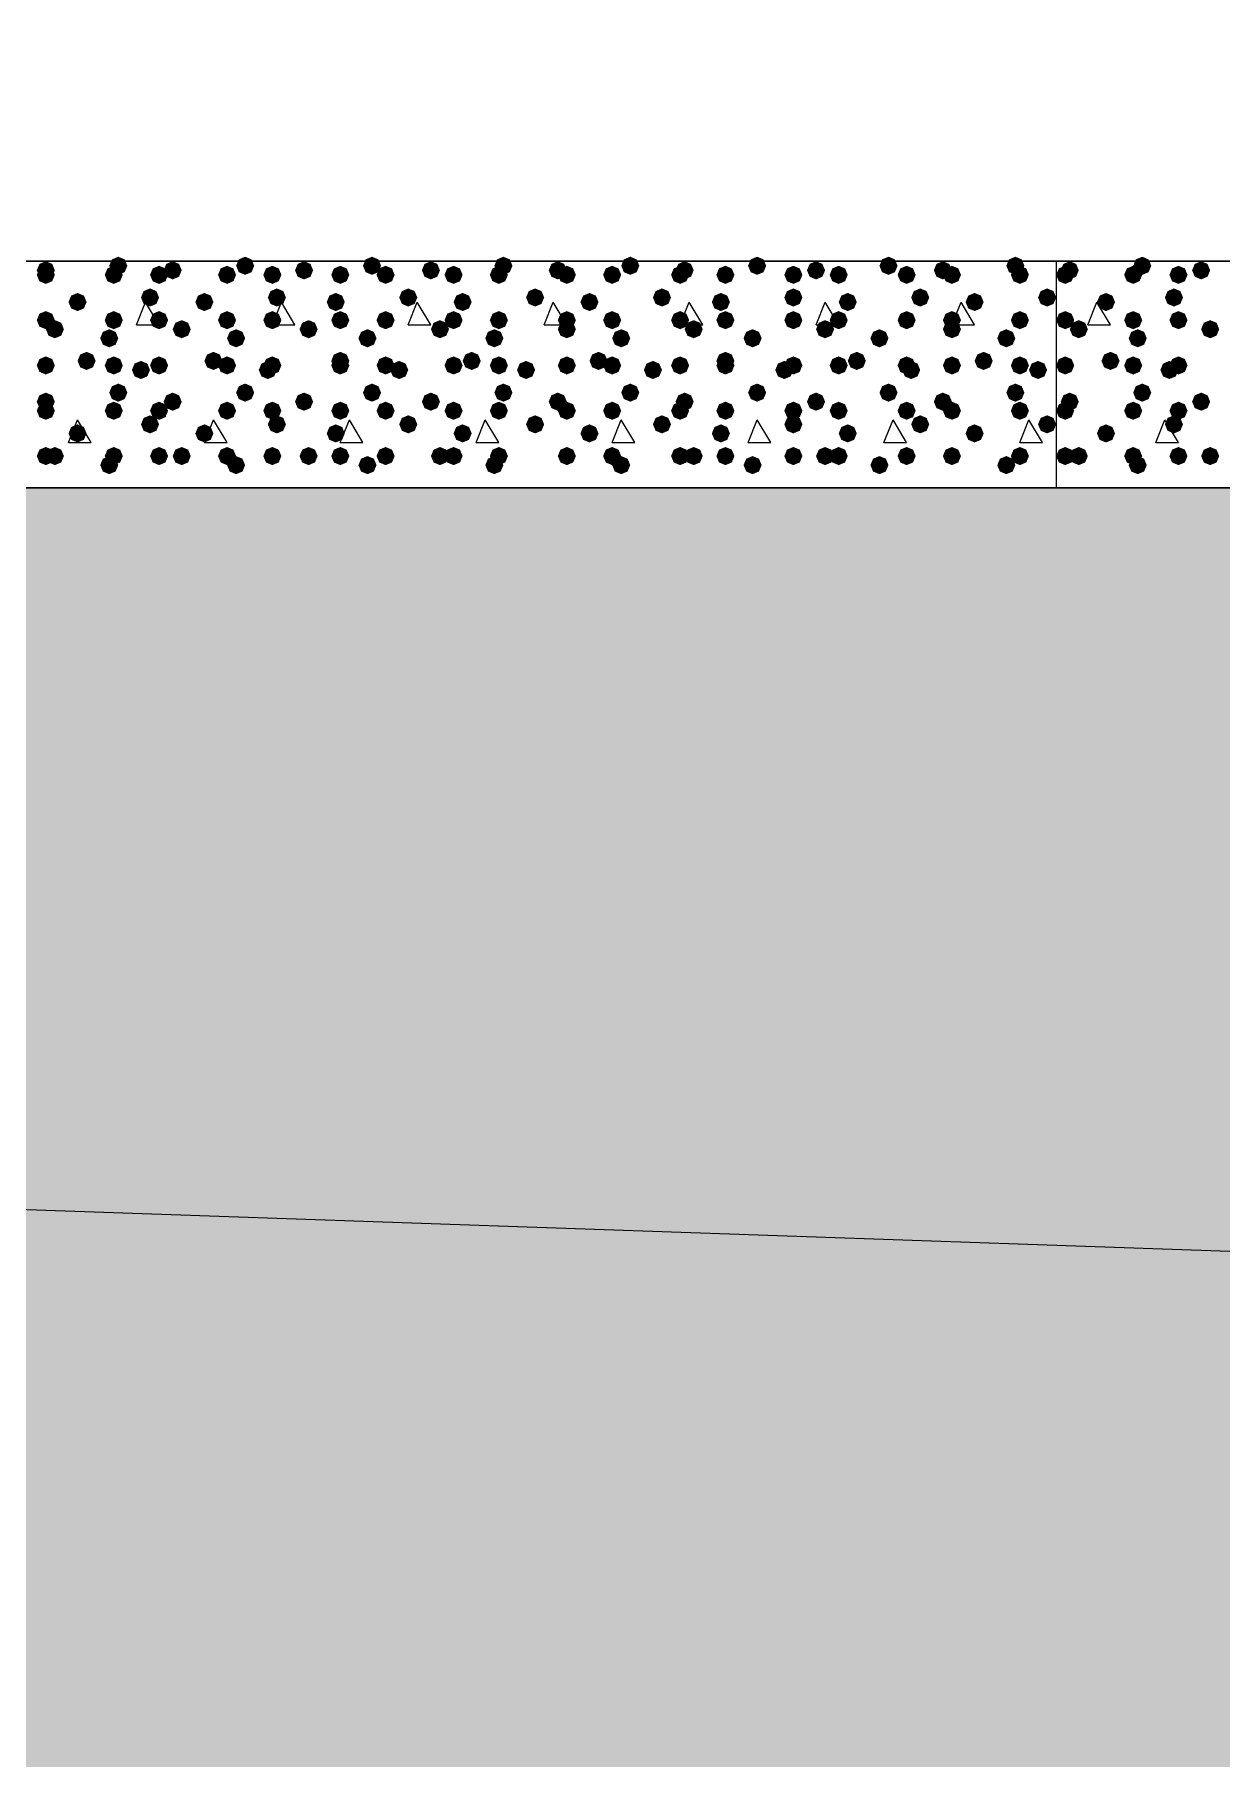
# Model space of a CAD drawing. Header units: millimetres. Extents: x 0 to 420, y 0 to 297.
# Drawn here: x 227.73 to 238.82, y 148.61 to 164.72 of the extents above; entities that cross this region are included whole.
import ezdxf

# ---------------------------------------------------------------- set-up
doc = ezdxf.new("R2010")
doc.units = ezdxf.units.MM
doc.layers.get('0').update_dxf_attribs({"linetype": 'CONTINUOUS'})

msp = doc.modelspace()

# ---------------------------------------------------------------- hatches: boundary and pattern name
at = {"true_color": 0x000008}
for points in [[(227.922667, 162.517667), (227.897796, 162.457871), (227.838, 162.433), (227.778204, 162.457871), (227.753333, 162.517667), (227.778204, 162.577462), (227.838, 162.602333), (227.897796, 162.577463)], [(227.922667, 162.475333), (227.897796, 162.415537), (227.838, 162.390667), (227.778204, 162.415537), (227.753333, 162.475333), (227.778204, 162.535129), (227.838, 162.56), (227.897796, 162.535129)], [(228.557667, 162.475333), (228.532796, 162.415537), (228.473, 162.390667), (228.413204, 162.415537), (228.388333, 162.475333), (228.413204, 162.535129), (228.473, 162.56), (228.532796, 162.535129)], [(228.6, 162.56), (228.575129, 162.500204), (228.515333, 162.475333), (228.455537, 162.500204), (228.430667, 162.56), (228.455537, 162.619796), (228.515333, 162.644667), (228.575129, 162.619796)], [(228.981, 162.475333), (228.956129, 162.415537), (228.896333, 162.390667), (228.836538, 162.415537), (228.811667, 162.475333), (228.836537, 162.535129), (228.896333, 162.56), (228.956129, 162.535129)], [(229.108, 162.517667), (229.083129, 162.457871), (229.023333, 162.433), (228.963538, 162.457871), (228.938667, 162.517667), (228.963537, 162.577462), (229.023333, 162.602333), (229.083129, 162.577463)], [(229.616, 162.475333), (229.591129, 162.415537), (229.531333, 162.390667), (229.471538, 162.415537), (229.446667, 162.475333), (229.471537, 162.535129), (229.531333, 162.56), (229.591129, 162.535129)], [(229.785333, 162.56), (229.760462, 162.500204), (229.700667, 162.475333), (229.640871, 162.500204), (229.616, 162.56), (229.640871, 162.619796), (229.700667, 162.644667), (229.760462, 162.619796)], [(230.039333, 162.475333), (230.014462, 162.415537), (229.954667, 162.390667), (229.894871, 162.415537), (229.87, 162.475333), (229.894871, 162.535129), (229.954667, 162.56), (230.014462, 162.535129)], [(230.335667, 162.517667), (230.310796, 162.457871), (230.251, 162.433), (230.191204, 162.457871), (230.166333, 162.517667), (230.191204, 162.577462), (230.251, 162.602333), (230.310796, 162.577463)], [(230.674333, 162.475333), (230.649463, 162.415537), (230.589667, 162.390667), (230.529871, 162.415537), (230.505, 162.475333), (230.529871, 162.535129), (230.589667, 162.56), (230.649462, 162.535129)], [(230.970667, 162.56), (230.945796, 162.500204), (230.886, 162.475333), (230.826204, 162.500204), (230.801333, 162.56), (230.826204, 162.619796), (230.886, 162.644667), (230.945796, 162.619796)], [(231.097667, 162.475333), (231.072796, 162.415537), (231.013, 162.390667), (230.953204, 162.415537), (230.928333, 162.475333), (230.953204, 162.535129), (231.013, 162.56), (231.072796, 162.535129)], [(231.521, 162.517667), (231.496129, 162.457871), (231.436333, 162.433), (231.376538, 162.457871), (231.351667, 162.517667), (231.376537, 162.577462), (231.436333, 162.602333), (231.496129, 162.577463)], [(231.732667, 162.475333), (231.707796, 162.415537), (231.648, 162.390667), (231.588204, 162.415537), (231.563333, 162.475333), (231.588204, 162.535129), (231.648, 162.56), (231.707796, 162.535129)], [(232.156, 162.475333), (232.131129, 162.415537), (232.071333, 162.390667), (232.011538, 162.415537), (231.986667, 162.475333), (232.011537, 162.535129), (232.071333, 162.56), (232.131129, 162.535129)], [(232.198333, 162.56), (232.173463, 162.500204), (232.113667, 162.475333), (232.053871, 162.500204), (232.029, 162.56), (232.053871, 162.619796), (232.113667, 162.644667), (232.173462, 162.619796)], [(232.706333, 162.517667), (232.681462, 162.457871), (232.621667, 162.433), (232.561871, 162.457871), (232.537, 162.517667), (232.561871, 162.577462), (232.621667, 162.602333), (232.681462, 162.577463)], [(232.791, 162.475333), (232.766129, 162.415537), (232.706333, 162.390667), (232.646538, 162.415537), (232.621667, 162.475333), (232.646537, 162.535129), (232.706333, 162.56), (232.766129, 162.535129)], [(233.214333, 162.475333), (233.189462, 162.415537), (233.129667, 162.390667), (233.069871, 162.415537), (233.045, 162.475333), (233.069871, 162.535129), (233.129667, 162.56), (233.189462, 162.535129)], [(233.383667, 162.56), (233.358796, 162.500204), (233.299, 162.475333), (233.239204, 162.500204), (233.214333, 162.56), (233.239204, 162.619796), (233.299, 162.644667), (233.358796, 162.619796)], [(233.849333, 162.475333), (233.824462, 162.415537), (233.764667, 162.390667), (233.704871, 162.415537), (233.68, 162.475333), (233.704871, 162.535129), (233.764667, 162.56), (233.824462, 162.535129)], [(233.891667, 162.517667), (233.866796, 162.457871), (233.807, 162.433), (233.747204, 162.457871), (233.722333, 162.517667), (233.747204, 162.577462), (233.807, 162.602333), (233.866796, 162.577463)], [(234.272667, 162.475333), (234.247796, 162.415537), (234.188, 162.390667), (234.128204, 162.415537), (234.103333, 162.475333), (234.128204, 162.535129), (234.188, 162.56), (234.247796, 162.535129)], [(234.569, 162.56), (234.544129, 162.500204), (234.484333, 162.475333), (234.424537, 162.500204), (234.399667, 162.56), (234.424537, 162.619796), (234.484333, 162.644667), (234.544129, 162.619796)], [(234.907667, 162.475333), (234.882796, 162.415537), (234.823, 162.390667), (234.763204, 162.415537), (234.738333, 162.475333), (234.763204, 162.535129), (234.823, 162.56), (234.882796, 162.535129)], [(235.119333, 162.517667), (235.094462, 162.457871), (235.034667, 162.433), (234.974871, 162.457871), (234.95, 162.517667), (234.974871, 162.577462), (235.034667, 162.602333), (235.094462, 162.577463)], [(235.331, 162.475333), (235.306129, 162.415537), (235.246333, 162.390667), (235.186538, 162.415537), (235.161667, 162.475333), (235.186537, 162.535129), (235.246333, 162.56), (235.306129, 162.535129)], [(235.796667, 162.56), (235.771796, 162.500204), (235.712, 162.475333), (235.652204, 162.500204), (235.627333, 162.56), (235.652204, 162.619796), (235.712, 162.644667), (235.771796, 162.619796)], [(235.966, 162.475333), (235.941129, 162.415537), (235.881333, 162.390667), (235.821538, 162.415537), (235.796667, 162.475333), (235.821537, 162.535129), (235.881333, 162.56), (235.941129, 162.535129)], [(236.304667, 162.517667), (236.279796, 162.457871), (236.22, 162.433), (236.160204, 162.457871), (236.135333, 162.517667), (236.160204, 162.577462), (236.22, 162.602333), (236.279796, 162.577463)], [(236.389333, 162.475333), (236.364463, 162.415537), (236.304667, 162.390667), (236.244871, 162.415537), (236.22, 162.475333), (236.244871, 162.535129), (236.304667, 162.56), (236.364462, 162.535129)], [(236.982, 162.56), (236.957129, 162.500204), (236.897333, 162.475333), (236.837538, 162.500204), (236.812667, 162.56), (236.837537, 162.619796), (236.897333, 162.644667), (236.957129, 162.619796)], [(237.024333, 162.475333), (236.999462, 162.415537), (236.939667, 162.390667), (236.879871, 162.415537), (236.855, 162.475333), (236.879871, 162.535129), (236.939667, 162.56), (236.999462, 162.535129)], [(228.219, 162.221333), (228.194129, 162.161537), (228.134333, 162.136667), (228.074538, 162.161537), (228.049667, 162.221333), (228.074537, 162.281129), (228.134333, 162.306), (228.194129, 162.281129)], [(228.896333, 162.263667), (228.871462, 162.203871), (228.811667, 162.179), (228.751871, 162.203871), (228.727, 162.263667), (228.751871, 162.323462), (228.811667, 162.348333), (228.871462, 162.323463)], [(229.404333, 162.221333), (229.379462, 162.161537), (229.319667, 162.136667), (229.259871, 162.161537), (229.235, 162.221333), (229.259871, 162.281129), (229.319667, 162.306), (229.379462, 162.281129)], [(230.081667, 162.263667), (230.056796, 162.203871), (229.997, 162.179), (229.937204, 162.203871), (229.912333, 162.263667), (229.937204, 162.323462), (229.997, 162.348333), (230.056796, 162.323463)], [(230.632, 162.221333), (230.607129, 162.161537), (230.547333, 162.136667), (230.487537, 162.161537), (230.462667, 162.221333), (230.487537, 162.281129), (230.547333, 162.306), (230.607129, 162.281129)], [(231.309333, 162.263667), (231.284463, 162.203871), (231.224667, 162.179), (231.164871, 162.203871), (231.14, 162.263667), (231.164871, 162.323462), (231.224667, 162.348333), (231.284462, 162.323463)], [(231.817333, 162.221333), (231.792463, 162.161537), (231.732667, 162.136667), (231.672871, 162.161537), (231.648, 162.221333), (231.672871, 162.281129), (231.732667, 162.306), (231.792462, 162.281129)], [(232.494667, 162.263667), (232.469796, 162.203871), (232.41, 162.179), (232.350204, 162.203871), (232.325333, 162.263667), (232.350204, 162.323462), (232.41, 162.348333), (232.469796, 162.323463)], [(233.002667, 162.221333), (232.977796, 162.161537), (232.918, 162.136667), (232.858204, 162.161537), (232.833333, 162.221333), (232.858204, 162.281129), (232.918, 162.306), (232.977796, 162.281129)], [(233.68, 162.263667), (233.655129, 162.203871), (233.595333, 162.179), (233.535538, 162.203871), (233.510667, 162.263667), (233.535537, 162.323462), (233.595333, 162.348333), (233.655129, 162.323463)], [(234.230333, 162.221333), (234.205462, 162.161537), (234.145667, 162.136667), (234.085871, 162.161537), (234.061, 162.221333), (234.085871, 162.281129), (234.145667, 162.306), (234.205462, 162.281129)], [(234.907667, 162.263667), (234.882796, 162.203871), (234.823, 162.179), (234.763204, 162.203871), (234.738333, 162.263667), (234.763204, 162.323462), (234.823, 162.348333), (234.882796, 162.323463)], [(235.415667, 162.221333), (235.390796, 162.161537), (235.331, 162.136667), (235.271204, 162.161537), (235.246333, 162.221333), (235.271204, 162.281129), (235.331, 162.306), (235.390796, 162.281129)], [(236.093, 162.263667), (236.068129, 162.203871), (236.008333, 162.179), (235.948537, 162.203871), (235.923667, 162.263667), (235.948537, 162.323462), (236.008333, 162.348333), (236.068129, 162.323463)], [(236.601, 162.221333), (236.576129, 162.161537), (236.516333, 162.136667), (236.456538, 162.161537), (236.431667, 162.221333), (236.456537, 162.281129), (236.516333, 162.306), (236.576129, 162.281129)], [(237.278333, 162.263667), (237.253462, 162.203871), (237.193667, 162.179), (237.133871, 162.203871), (237.109, 162.263667), (237.133871, 162.323462), (237.193667, 162.348333), (237.253462, 162.323463)], [(227.922667, 162.052), (227.897796, 161.992204), (227.838, 161.967333), (227.778204, 161.992204), (227.753333, 162.052), (227.778204, 162.111796), (227.838, 162.136667), (227.897796, 162.111796)], [(228.557667, 162.052), (228.532796, 161.992204), (228.473, 161.967333), (228.413204, 161.992204), (228.388333, 162.052), (228.413204, 162.111796), (228.473, 162.136667), (228.532796, 162.111796)], [(228.981, 162.052), (228.956129, 161.992204), (228.896333, 161.967333), (228.836538, 161.992204), (228.811667, 162.052), (228.836537, 162.111796), (228.896333, 162.136667), (228.956129, 162.111796)], [(229.616, 162.052), (229.591129, 161.992204), (229.531333, 161.967333), (229.471538, 161.992204), (229.446667, 162.052), (229.471537, 162.111796), (229.531333, 162.136667), (229.591129, 162.111796)], [(230.039333, 162.052), (230.014462, 161.992204), (229.954667, 161.967333), (229.894871, 161.992204), (229.87, 162.052), (229.894871, 162.111796), (229.954667, 162.136667), (230.014462, 162.111796)], [(230.674333, 162.052), (230.649463, 161.992204), (230.589667, 161.967333), (230.529871, 161.992204), (230.505, 162.052), (230.529871, 162.111796), (230.589667, 162.136667), (230.649462, 162.111796)], [(231.097667, 162.052), (231.072796, 161.992204), (231.013, 161.967333), (230.953204, 161.992204), (230.928333, 162.052), (230.953204, 162.111796), (231.013, 162.136667), (231.072796, 162.111796)], [(231.732667, 162.052), (231.707796, 161.992204), (231.648, 161.967333), (231.588204, 161.992204), (231.563333, 162.052), (231.588204, 162.111796), (231.648, 162.136667), (231.707796, 162.111796)], [(232.156, 162.052), (232.131129, 161.992204), (232.071333, 161.967333), (232.011538, 161.992204), (231.986667, 162.052), (232.011537, 162.111796), (232.071333, 162.136667), (232.131129, 162.111796)], [(232.791, 162.052), (232.766129, 161.992204), (232.706333, 161.967333), (232.646538, 161.992204), (232.621667, 162.052), (232.646537, 162.111796), (232.706333, 162.136667), (232.766129, 162.111796)], [(233.214333, 162.052), (233.189462, 161.992204), (233.129667, 161.967333), (233.069871, 161.992204), (233.045, 162.052), (233.069871, 162.111796), (233.129667, 162.136667), (233.189462, 162.111796)], [(233.849333, 162.052), (233.824462, 161.992204), (233.764667, 161.967333), (233.704871, 161.992204), (233.68, 162.052), (233.704871, 162.111796), (233.764667, 162.136667), (233.824462, 162.111796)], [(234.272667, 162.052), (234.247796, 161.992204), (234.188, 161.967333), (234.128204, 161.992204), (234.103333, 162.052), (234.128204, 162.111796), (234.188, 162.136667), (234.247796, 162.111796)], [(234.907667, 162.052), (234.882796, 161.992204), (234.823, 161.967333), (234.763204, 161.992204), (234.738333, 162.052), (234.763204, 162.111796), (234.823, 162.136667), (234.882796, 162.111796)], [(235.331, 162.052), (235.306129, 161.992204), (235.246333, 161.967333), (235.186538, 161.992204), (235.161667, 162.052), (235.186537, 162.111796), (235.246333, 162.136667), (235.306129, 162.111796)], [(235.966, 162.052), (235.941129, 161.992204), (235.881333, 161.967333), (235.821538, 161.992204), (235.796667, 162.052), (235.821537, 162.111796), (235.881333, 162.136667), (235.941129, 162.111796)], [(236.389333, 162.052), (236.364463, 161.992204), (236.304667, 161.967333), (236.244871, 161.992204), (236.22, 162.052), (236.244871, 162.111796), (236.304667, 162.136667), (236.364462, 162.111796)], [(237.024333, 162.052), (236.999462, 161.992204), (236.939667, 161.967333), (236.879871, 161.992204), (236.855, 162.052), (236.879871, 162.111796), (236.939667, 162.136667), (236.999462, 162.111796)], [(228.007333, 161.967333), (227.982463, 161.907537), (227.922667, 161.882667), (227.862871, 161.907537), (227.838, 161.967333), (227.862871, 162.027129), (227.922667, 162.052), (227.982462, 162.027129)], [(228.515333, 161.882667), (228.490462, 161.822871), (228.430667, 161.798), (228.370871, 161.822871), (228.346, 161.882667), (228.370871, 161.942462), (228.430667, 161.967333), (228.490462, 161.942463)], [(229.192667, 161.967333), (229.167796, 161.907537), (229.108, 161.882667), (229.048204, 161.907537), (229.023333, 161.967333), (229.048204, 162.027129), (229.108, 162.052), (229.167796, 162.027129)], [(229.700667, 161.882667), (229.675796, 161.822871), (229.616, 161.798), (229.556204, 161.822871), (229.531333, 161.882667), (229.556204, 161.942462), (229.616, 161.967333), (229.675796, 161.942463)], [(230.378, 161.967333), (230.353129, 161.907537), (230.293333, 161.882667), (230.233538, 161.907537), (230.208667, 161.967333), (230.233537, 162.027129), (230.293333, 162.052), (230.353129, 162.027129)], [(230.928333, 161.882667), (230.903462, 161.822871), (230.843667, 161.798), (230.783871, 161.822871), (230.759, 161.882667), (230.783871, 161.942462), (230.843667, 161.967333), (230.903462, 161.942463)], [(231.605667, 161.967333), (231.580796, 161.907537), (231.521, 161.882667), (231.461204, 161.907537), (231.436333, 161.967333), (231.461204, 162.027129), (231.521, 162.052), (231.580796, 162.027129)], [(232.113667, 161.882667), (232.088796, 161.822871), (232.029, 161.798), (231.969204, 161.822871), (231.944333, 161.882667), (231.969204, 161.942462), (232.029, 161.967333), (232.088796, 161.942463)], [(232.791, 161.967333), (232.766129, 161.907537), (232.706333, 161.882667), (232.646538, 161.907537), (232.621667, 161.967333), (232.646537, 162.027129), (232.706333, 162.052), (232.766129, 162.027129)], [(233.299, 161.882667), (233.274129, 161.822871), (233.214333, 161.798), (233.154538, 161.822871), (233.129667, 161.882667), (233.154537, 161.942462), (233.214333, 161.967333), (233.274129, 161.942463)], [(233.976333, 161.967333), (233.951462, 161.907537), (233.891667, 161.882667), (233.831871, 161.907537), (233.807, 161.967333), (233.831871, 162.027129), (233.891667, 162.052), (233.951462, 162.027129)], [(234.526667, 161.882667), (234.501796, 161.822871), (234.442, 161.798), (234.382204, 161.822871), (234.357333, 161.882667), (234.382204, 161.942462), (234.442, 161.967333), (234.501796, 161.942463)], [(235.204, 161.967333), (235.179129, 161.907537), (235.119333, 161.882667), (235.059538, 161.907537), (235.034667, 161.967333), (235.059537, 162.027129), (235.119333, 162.052), (235.179129, 162.027129)], [(235.712, 161.882667), (235.687129, 161.822871), (235.627333, 161.798), (235.567537, 161.822871), (235.542667, 161.882667), (235.567537, 161.942462), (235.627333, 161.967333), (235.687129, 161.942463)], [(236.389333, 161.967333), (236.364463, 161.907537), (236.304667, 161.882667), (236.244871, 161.907537), (236.22, 161.967333), (236.244871, 162.027129), (236.304667, 162.052), (236.364462, 162.027129)], [(236.897333, 161.882667), (236.872462, 161.822871), (236.812667, 161.798), (236.752871, 161.822871), (236.728, 161.882667), (236.752871, 161.942462), (236.812667, 161.967333), (236.872462, 161.942463)], [(228.303667, 161.671), (228.278796, 161.611204), (228.219, 161.586333), (228.159204, 161.611204), (228.134333, 161.671), (228.159204, 161.730796), (228.219, 161.755667), (228.278796, 161.730796)], [(229.489, 161.671), (229.464129, 161.611204), (229.404333, 161.586333), (229.344538, 161.611204), (229.319667, 161.671), (229.344537, 161.730796), (229.404333, 161.755667), (229.464129, 161.730796)], [(230.674333, 161.671), (230.649463, 161.611204), (230.589667, 161.586333), (230.529871, 161.611204), (230.505, 161.671), (230.529871, 161.730796), (230.589667, 161.755667), (230.649462, 161.730796)], [(231.902, 161.671), (231.877129, 161.611204), (231.817333, 161.586333), (231.757537, 161.611204), (231.732667, 161.671), (231.757537, 161.730796), (231.817333, 161.755667), (231.877129, 161.730796)], [(233.087333, 161.671), (233.062462, 161.611204), (233.002667, 161.586333), (232.942871, 161.611204), (232.918, 161.671), (232.942871, 161.730796), (233.002667, 161.755667), (233.062462, 161.730796)], [(234.272667, 161.671), (234.247796, 161.611204), (234.188, 161.586333), (234.128204, 161.611204), (234.103333, 161.671), (234.128204, 161.730796), (234.188, 161.755667), (234.247796, 161.730796)], [(235.500333, 161.671), (235.475462, 161.611204), (235.415667, 161.586333), (235.355871, 161.611204), (235.331, 161.671), (235.355871, 161.730796), (235.415667, 161.755667), (235.475462, 161.730796)], [(236.685667, 161.671), (236.660796, 161.611204), (236.601, 161.586333), (236.541204, 161.611204), (236.516333, 161.671), (236.541204, 161.730796), (236.601, 161.755667), (236.660796, 161.730796)], [(227.922667, 161.628667), (227.897796, 161.568871), (227.838, 161.544), (227.778204, 161.568871), (227.753333, 161.628667), (227.778204, 161.688462), (227.838, 161.713333), (227.897796, 161.688463)], [(228.557667, 161.628667), (228.532796, 161.568871), (228.473, 161.544), (228.413204, 161.568871), (228.388333, 161.628667), (228.413204, 161.688462), (228.473, 161.713333), (228.532796, 161.688463)], [(228.811667, 161.586333), (228.786796, 161.526537), (228.727, 161.501667), (228.667204, 161.526537), (228.642333, 161.586333), (228.667204, 161.646129), (228.727, 161.671), (228.786796, 161.646129)], [(228.981, 161.628667), (228.956129, 161.568871), (228.896333, 161.544), (228.836538, 161.568871), (228.811667, 161.628667), (228.836537, 161.688462), (228.896333, 161.713333), (228.956129, 161.688463)], [(229.616, 161.628667), (229.591129, 161.568871), (229.531333, 161.544), (229.471538, 161.568871), (229.446667, 161.628667), (229.471537, 161.688462), (229.531333, 161.713333), (229.591129, 161.688463)], [(229.997, 161.586333), (229.972129, 161.526537), (229.912333, 161.501667), (229.852537, 161.526537), (229.827667, 161.586333), (229.852537, 161.646129), (229.912333, 161.671), (229.972129, 161.646129)], [(230.039333, 161.628667), (230.014462, 161.568871), (229.954667, 161.544), (229.894871, 161.568871), (229.87, 161.628667), (229.894871, 161.688462), (229.954667, 161.713333), (230.014462, 161.688463)], [(230.674333, 161.628667), (230.649463, 161.568871), (230.589667, 161.544), (230.529871, 161.568871), (230.505, 161.628667), (230.529871, 161.688462), (230.589667, 161.713333), (230.649462, 161.688463)], [(231.097667, 161.628667), (231.072796, 161.568871), (231.013, 161.544), (230.953204, 161.568871), (230.928333, 161.628667), (230.953204, 161.688462), (231.013, 161.713333), (231.072796, 161.688463)], [(231.224667, 161.586333), (231.199796, 161.526537), (231.14, 161.501667), (231.080204, 161.526537), (231.055333, 161.586333), (231.080204, 161.646129), (231.14, 161.671), (231.199796, 161.646129)], [(231.732667, 161.628667), (231.707796, 161.568871), (231.648, 161.544), (231.588204, 161.568871), (231.563333, 161.628667), (231.588204, 161.688462), (231.648, 161.713333), (231.707796, 161.688463)], [(232.156, 161.628667), (232.131129, 161.568871), (232.071333, 161.544), (232.011538, 161.568871), (231.986667, 161.628667), (232.011537, 161.688462), (232.071333, 161.713333), (232.131129, 161.688463)], [(232.41, 161.586333), (232.385129, 161.526537), (232.325333, 161.501667), (232.265537, 161.526537), (232.240667, 161.586333), (232.265537, 161.646129), (232.325333, 161.671), (232.385129, 161.646129)], [(232.791, 161.628667), (232.766129, 161.568871), (232.706333, 161.544), (232.646538, 161.568871), (232.621667, 161.628667), (232.646537, 161.688462), (232.706333, 161.713333), (232.766129, 161.688463)], [(233.214333, 161.628667), (233.189462, 161.568871), (233.129667, 161.544), (233.069871, 161.568871), (233.045, 161.628667), (233.069871, 161.688462), (233.129667, 161.713333), (233.189462, 161.688463)], [(233.595333, 161.586333), (233.570462, 161.526537), (233.510667, 161.501667), (233.450871, 161.526537), (233.426, 161.586333), (233.450871, 161.646129), (233.510667, 161.671), (233.570462, 161.646129)], [(233.849333, 161.628667), (233.824462, 161.568871), (233.764667, 161.544), (233.704871, 161.568871), (233.68, 161.628667), (233.704871, 161.688462), (233.764667, 161.713333), (233.824462, 161.688463)], [(234.272667, 161.628667), (234.247796, 161.568871), (234.188, 161.544), (234.128204, 161.568871), (234.103333, 161.628667), (234.128204, 161.688462), (234.188, 161.713333), (234.247796, 161.688463)], [(234.823, 161.586333), (234.798129, 161.526537), (234.738333, 161.501667), (234.678538, 161.526537), (234.653667, 161.586333), (234.678537, 161.646129), (234.738333, 161.671), (234.798129, 161.646129)], [(234.907667, 161.628667), (234.882796, 161.568871), (234.823, 161.544), (234.763204, 161.568871), (234.738333, 161.628667), (234.763204, 161.688462), (234.823, 161.713333), (234.882796, 161.688463)], [(235.331, 161.628667), (235.306129, 161.568871), (235.246333, 161.544), (235.186538, 161.568871), (235.161667, 161.628667), (235.186537, 161.688462), (235.246333, 161.713333), (235.306129, 161.688463)], [(235.966, 161.628667), (235.941129, 161.568871), (235.881333, 161.544), (235.821538, 161.568871), (235.796667, 161.628667), (235.821537, 161.688462), (235.881333, 161.713333), (235.941129, 161.688463)], [(236.008333, 161.586333), (235.983462, 161.526537), (235.923667, 161.501667), (235.863871, 161.526537), (235.839, 161.586333), (235.863871, 161.646129), (235.923667, 161.671), (235.983462, 161.646129)], [(236.389333, 161.628667), (236.364463, 161.568871), (236.304667, 161.544), (236.244871, 161.568871), (236.22, 161.628667), (236.244871, 161.688462), (236.304667, 161.713333), (236.364462, 161.688463)], [(237.024333, 161.628667), (236.999462, 161.568871), (236.939667, 161.544), (236.879871, 161.568871), (236.855, 161.628667), (236.879871, 161.688462), (236.939667, 161.713333), (236.999462, 161.688463)], [(237.193667, 161.586333), (237.168796, 161.526537), (237.109, 161.501667), (237.049204, 161.526537), (237.024333, 161.586333), (237.049204, 161.646129), (237.109, 161.671), (237.168796, 161.646129)], [(228.6, 161.374667), (228.575129, 161.314871), (228.515333, 161.29), (228.455537, 161.314871), (228.430667, 161.374667), (228.455537, 161.434462), (228.515333, 161.459333), (228.575129, 161.434463)], [(229.785333, 161.374667), (229.760462, 161.314871), (229.700667, 161.29), (229.640871, 161.314871), (229.616, 161.374667), (229.640871, 161.434462), (229.700667, 161.459333), (229.760462, 161.434463)], [(230.970667, 161.374667), (230.945796, 161.314871), (230.886, 161.29), (230.826204, 161.314871), (230.801333, 161.374667), (230.826204, 161.434462), (230.886, 161.459333), (230.945796, 161.434463)], [(232.198333, 161.374667), (232.173463, 161.314871), (232.113667, 161.29), (232.053871, 161.314871), (232.029, 161.374667), (232.053871, 161.434462), (232.113667, 161.459333), (232.173462, 161.434463)], [(233.383667, 161.374667), (233.358796, 161.314871), (233.299, 161.29), (233.239204, 161.314871), (233.214333, 161.374667), (233.239204, 161.434462), (233.299, 161.459333), (233.358796, 161.434463)], [(234.569, 161.374667), (234.544129, 161.314871), (234.484333, 161.29), (234.424537, 161.314871), (234.399667, 161.374667), (234.424537, 161.434462), (234.484333, 161.459333), (234.544129, 161.434463)], [(235.796667, 161.374667), (235.771796, 161.314871), (235.712, 161.29), (235.652204, 161.314871), (235.627333, 161.374667), (235.652204, 161.434462), (235.712, 161.459333), (235.771796, 161.434463)], [(236.982, 161.374667), (236.957129, 161.314871), (236.897333, 161.29), (236.837538, 161.314871), (236.812667, 161.374667), (236.837537, 161.434462), (236.897333, 161.459333), (236.957129, 161.434463)], [(227.922667, 161.29), (227.897796, 161.230204), (227.838, 161.205333), (227.778204, 161.230204), (227.753333, 161.29), (227.778204, 161.349796), (227.838, 161.374667), (227.897796, 161.349796)], [(227.922667, 161.205333), (227.897796, 161.145537), (227.838, 161.120667), (227.778204, 161.145537), (227.753333, 161.205333), (227.778204, 161.265129), (227.838, 161.29), (227.897796, 161.265129)], [(228.557667, 161.205333), (228.532796, 161.145537), (228.473, 161.120667), (228.413204, 161.145537), (228.388333, 161.205333), (228.413204, 161.265129), (228.473, 161.29), (228.532796, 161.265129)], [(228.981, 161.205333), (228.956129, 161.145537), (228.896333, 161.120667), (228.836538, 161.145537), (228.811667, 161.205333), (228.836537, 161.265129), (228.896333, 161.29), (228.956129, 161.265129)], [(229.108, 161.29), (229.083129, 161.230204), (229.023333, 161.205333), (228.963538, 161.230204), (228.938667, 161.29), (228.963537, 161.349796), (229.023333, 161.374667), (229.083129, 161.349796)], [(229.616, 161.205333), (229.591129, 161.145537), (229.531333, 161.120667), (229.471538, 161.145537), (229.446667, 161.205333), (229.471537, 161.265129), (229.531333, 161.29), (229.591129, 161.265129)], [(230.039333, 161.205333), (230.014462, 161.145537), (229.954667, 161.120667), (229.894871, 161.145537), (229.87, 161.205333), (229.894871, 161.265129), (229.954667, 161.29), (230.014462, 161.265129)], [(230.335667, 161.29), (230.310796, 161.230204), (230.251, 161.205333), (230.191204, 161.230204), (230.166333, 161.29), (230.191204, 161.349796), (230.251, 161.374667), (230.310796, 161.349796)], [(230.674333, 161.205333), (230.649463, 161.145537), (230.589667, 161.120667), (230.529871, 161.145537), (230.505, 161.205333), (230.529871, 161.265129), (230.589667, 161.29), (230.649462, 161.265129)], [(231.097667, 161.205333), (231.072796, 161.145537), (231.013, 161.120667), (230.953204, 161.145537), (230.928333, 161.205333), (230.953204, 161.265129), (231.013, 161.29), (231.072796, 161.265129)], [(231.521, 161.29), (231.496129, 161.230204), (231.436333, 161.205333), (231.376538, 161.230204), (231.351667, 161.29), (231.376537, 161.349796), (231.436333, 161.374667), (231.496129, 161.349796)], [(231.732667, 161.205333), (231.707796, 161.145537), (231.648, 161.120667), (231.588204, 161.145537), (231.563333, 161.205333), (231.588204, 161.265129), (231.648, 161.29), (231.707796, 161.265129)], [(232.156, 161.205333), (232.131129, 161.145537), (232.071333, 161.120667), (232.011538, 161.145537), (231.986667, 161.205333), (232.011537, 161.265129), (232.071333, 161.29), (232.131129, 161.265129)], [(232.706333, 161.29), (232.681462, 161.230204), (232.621667, 161.205333), (232.561871, 161.230204), (232.537, 161.29), (232.561871, 161.349796), (232.621667, 161.374667), (232.681462, 161.349796)], [(232.791, 161.205333), (232.766129, 161.145537), (232.706333, 161.120667), (232.646538, 161.145537), (232.621667, 161.205333), (232.646537, 161.265129), (232.706333, 161.29), (232.766129, 161.265129)], [(233.214333, 161.205333), (233.189462, 161.145537), (233.129667, 161.120667), (233.069871, 161.145537), (233.045, 161.205333), (233.069871, 161.265129), (233.129667, 161.29), (233.189462, 161.265129)], [(233.849333, 161.205333), (233.824462, 161.145537), (233.764667, 161.120667), (233.704871, 161.145537), (233.68, 161.205333), (233.704871, 161.265129), (233.764667, 161.29), (233.824462, 161.265129)], [(233.891667, 161.29), (233.866796, 161.230204), (233.807, 161.205333), (233.747204, 161.230204), (233.722333, 161.29), (233.747204, 161.349796), (233.807, 161.374667), (233.866796, 161.349796)], [(234.272667, 161.205333), (234.247796, 161.145537), (234.188, 161.120667), (234.128204, 161.145537), (234.103333, 161.205333), (234.128204, 161.265129), (234.188, 161.29), (234.247796, 161.265129)], [(234.907667, 161.205333), (234.882796, 161.145537), (234.823, 161.120667), (234.763204, 161.145537), (234.738333, 161.205333), (234.763204, 161.265129), (234.823, 161.29), (234.882796, 161.265129)], [(235.119333, 161.29), (235.094462, 161.230204), (235.034667, 161.205333), (234.974871, 161.230204), (234.95, 161.29), (234.974871, 161.349796), (235.034667, 161.374667), (235.094462, 161.349796)], [(235.331, 161.205333), (235.306129, 161.145537), (235.246333, 161.120667), (235.186538, 161.145537), (235.161667, 161.205333), (235.186537, 161.265129), (235.246333, 161.29), (235.306129, 161.265129)], [(235.966, 161.205333), (235.941129, 161.145537), (235.881333, 161.120667), (235.821538, 161.145537), (235.796667, 161.205333), (235.821537, 161.265129), (235.881333, 161.29), (235.941129, 161.265129)], [(236.304667, 161.29), (236.279796, 161.230204), (236.22, 161.205333), (236.160204, 161.230204), (236.135333, 161.29), (236.160204, 161.349796), (236.22, 161.374667), (236.279796, 161.349796)], [(236.389333, 161.205333), (236.364463, 161.145537), (236.304667, 161.120667), (236.244871, 161.145537), (236.22, 161.205333), (236.244871, 161.265129), (236.304667, 161.29), (236.364462, 161.265129)], [(237.024333, 161.205333), (236.999462, 161.145537), (236.939667, 161.120667), (236.879871, 161.145537), (236.855, 161.205333), (236.879871, 161.265129), (236.939667, 161.29), (236.999462, 161.265129)], [(228.896333, 161.078333), (228.871462, 161.018537), (228.811667, 160.993667), (228.751871, 161.018537), (228.727, 161.078333), (228.751871, 161.138129), (228.811667, 161.163), (228.871462, 161.138129)], [(230.081667, 161.078333), (230.056796, 161.018537), (229.997, 160.993667), (229.937204, 161.018537), (229.912333, 161.078333), (229.937204, 161.138129), (229.997, 161.163), (230.056796, 161.138129)], [(231.309333, 161.078333), (231.284463, 161.018537), (231.224667, 160.993667), (231.164871, 161.018537), (231.14, 161.078333), (231.164871, 161.138129), (231.224667, 161.163), (231.284462, 161.138129)], [(232.494667, 161.078333), (232.469796, 161.018537), (232.41, 160.993667), (232.350204, 161.018537), (232.325333, 161.078333), (232.350204, 161.138129), (232.41, 161.163), (232.469796, 161.138129)], [(233.68, 161.078333), (233.655129, 161.018537), (233.595333, 160.993667), (233.535538, 161.018537), (233.510667, 161.078333), (233.535537, 161.138129), (233.595333, 161.163), (233.655129, 161.138129)], [(234.907667, 161.078333), (234.882796, 161.018537), (234.823, 160.993667), (234.763204, 161.018537), (234.738333, 161.078333), (234.763204, 161.138129), (234.823, 161.163), (234.882796, 161.138129)], [(236.093, 161.078333), (236.068129, 161.018537), (236.008333, 160.993667), (235.948537, 161.018537), (235.923667, 161.078333), (235.948537, 161.138129), (236.008333, 161.163), (236.068129, 161.138129)], [(237.278333, 161.078333), (237.253462, 161.018537), (237.193667, 160.993667), (237.133871, 161.018537), (237.109, 161.078333), (237.133871, 161.138129), (237.193667, 161.163), (237.253462, 161.138129)], [(228.219, 160.993667), (228.194129, 160.933871), (228.134333, 160.909), (228.074538, 160.933871), (228.049667, 160.993667), (228.074537, 161.053462), (228.134333, 161.078333), (228.194129, 161.053463)], [(229.404333, 160.993667), (229.379462, 160.933871), (229.319667, 160.909), (229.259871, 160.933871), (229.235, 160.993667), (229.259871, 161.053462), (229.319667, 161.078333), (229.379462, 161.053463)], [(230.632, 160.993667), (230.607129, 160.933871), (230.547333, 160.909), (230.487537, 160.933871), (230.462667, 160.993667), (230.487537, 161.053462), (230.547333, 161.078333), (230.607129, 161.053463)], [(231.817333, 160.993667), (231.792463, 160.933871), (231.732667, 160.909), (231.672871, 160.933871), (231.648, 160.993667), (231.672871, 161.053462), (231.732667, 161.078333), (231.792462, 161.053463)], [(233.002667, 160.993667), (232.977796, 160.933871), (232.918, 160.909), (232.858204, 160.933871), (232.833333, 160.993667), (232.858204, 161.053462), (232.918, 161.078333), (232.977796, 161.053463)], [(234.230333, 160.993667), (234.205462, 160.933871), (234.145667, 160.909), (234.085871, 160.933871), (234.061, 160.993667), (234.085871, 161.053462), (234.145667, 161.078333), (234.205462, 161.053463)], [(235.415667, 160.993667), (235.390796, 160.933871), (235.331, 160.909), (235.271204, 160.933871), (235.246333, 160.993667), (235.271204, 161.053462), (235.331, 161.078333), (235.390796, 161.053463)], [(236.601, 160.993667), (236.576129, 160.933871), (236.516333, 160.909), (236.456538, 160.933871), (236.431667, 160.993667), (236.456537, 161.053462), (236.516333, 161.078333), (236.576129, 161.053463)], [(227.922667, 160.782), (227.897796, 160.722204), (227.838, 160.697333), (227.778204, 160.722204), (227.753333, 160.782), (227.778204, 160.841796), (227.838, 160.866667), (227.897796, 160.841796)], [(228.007333, 160.782), (227.982463, 160.722204), (227.922667, 160.697333), (227.862871, 160.722204), (227.838, 160.782), (227.862871, 160.841796), (227.922667, 160.866667), (227.982462, 160.841796)], [(228.515333, 160.697333), (228.490462, 160.637537), (228.430667, 160.612667), (228.370871, 160.637537), (228.346, 160.697333), (228.370871, 160.757129), (228.430667, 160.782), (228.490462, 160.757129)], [(228.557667, 160.782), (228.532796, 160.722204), (228.473, 160.697333), (228.413204, 160.722204), (228.388333, 160.782), (228.413204, 160.841796), (228.473, 160.866667), (228.532796, 160.841796)], [(228.981, 160.782), (228.956129, 160.722204), (228.896333, 160.697333), (228.836538, 160.722204), (228.811667, 160.782), (228.836537, 160.841796), (228.896333, 160.866667), (228.956129, 160.841796)], [(229.192667, 160.782), (229.167796, 160.722204), (229.108, 160.697333), (229.048204, 160.722204), (229.023333, 160.782), (229.048204, 160.841796), (229.108, 160.866667), (229.167796, 160.841796)], [(229.616, 160.782), (229.591129, 160.722204), (229.531333, 160.697333), (229.471538, 160.722204), (229.446667, 160.782), (229.471537, 160.841796), (229.531333, 160.866667), (229.591129, 160.841796)], [(229.700667, 160.697333), (229.675796, 160.637537), (229.616, 160.612667), (229.556204, 160.637537), (229.531333, 160.697333), (229.556204, 160.757129), (229.616, 160.782), (229.675796, 160.757129)], [(230.039333, 160.782), (230.014462, 160.722204), (229.954667, 160.697333), (229.894871, 160.722204), (229.87, 160.782), (229.894871, 160.841796), (229.954667, 160.866667), (230.014462, 160.841796)], [(230.378, 160.782), (230.353129, 160.722204), (230.293333, 160.697333), (230.233538, 160.722204), (230.208667, 160.782), (230.233537, 160.841796), (230.293333, 160.866667), (230.353129, 160.841796)], [(230.674333, 160.782), (230.649463, 160.722204), (230.589667, 160.697333), (230.529871, 160.722204), (230.505, 160.782), (230.529871, 160.841796), (230.589667, 160.866667), (230.649462, 160.841796)], [(230.928333, 160.697333), (230.903462, 160.637537), (230.843667, 160.612667), (230.783871, 160.637537), (230.759, 160.697333), (230.783871, 160.757129), (230.843667, 160.782), (230.903462, 160.757129)], [(231.097667, 160.782), (231.072796, 160.722204), (231.013, 160.697333), (230.953204, 160.722204), (230.928333, 160.782), (230.953204, 160.841796), (231.013, 160.866667), (231.072796, 160.841796)], [(231.605667, 160.782), (231.580796, 160.722204), (231.521, 160.697333), (231.461204, 160.722204), (231.436333, 160.782), (231.461204, 160.841796), (231.521, 160.866667), (231.580796, 160.841796)], [(231.732667, 160.782), (231.707796, 160.722204), (231.648, 160.697333), (231.588204, 160.722204), (231.563333, 160.782), (231.588204, 160.841796), (231.648, 160.866667), (231.707796, 160.841796)], [(232.113667, 160.697333), (232.088796, 160.637537), (232.029, 160.612667), (231.969204, 160.637537), (231.944333, 160.697333), (231.969204, 160.757129), (232.029, 160.782), (232.088796, 160.757129)], [(232.156, 160.782), (232.131129, 160.722204), (232.071333, 160.697333), (232.011538, 160.722204), (231.986667, 160.782), (232.011537, 160.841796), (232.071333, 160.866667), (232.131129, 160.841796)], [(232.791, 160.782), (232.766129, 160.722204), (232.706333, 160.697333), (232.646538, 160.722204), (232.621667, 160.782), (232.646537, 160.841796), (232.706333, 160.866667), (232.766129, 160.841796)], [(232.791, 160.782), (232.766129, 160.722204), (232.706333, 160.697333), (232.646538, 160.722204), (232.621667, 160.782), (232.646537, 160.841796), (232.706333, 160.866667), (232.766129, 160.841796)], [(233.214333, 160.782), (233.189462, 160.722204), (233.129667, 160.697333), (233.069871, 160.722204), (233.045, 160.782), (233.069871, 160.841796), (233.129667, 160.866667), (233.189462, 160.841796)], [(233.299, 160.697333), (233.274129, 160.637537), (233.214333, 160.612667), (233.154538, 160.637537), (233.129667, 160.697333), (233.154537, 160.757129), (233.214333, 160.782), (233.274129, 160.757129)], [(233.849333, 160.782), (233.824462, 160.722204), (233.764667, 160.697333), (233.704871, 160.722204), (233.68, 160.782), (233.704871, 160.841796), (233.764667, 160.866667), (233.824462, 160.841796)], [(233.976333, 160.782), (233.951462, 160.722204), (233.891667, 160.697333), (233.831871, 160.722204), (233.807, 160.782), (233.831871, 160.841796), (233.891667, 160.866667), (233.951462, 160.841796)], [(234.272667, 160.782), (234.247796, 160.722204), (234.188, 160.697333), (234.128204, 160.722204), (234.103333, 160.782), (234.128204, 160.841796), (234.188, 160.866667), (234.247796, 160.841796)], [(234.526667, 160.697333), (234.501796, 160.637537), (234.442, 160.612667), (234.382204, 160.637537), (234.357333, 160.697333), (234.382204, 160.757129), (234.442, 160.782), (234.501796, 160.757129)], [(234.907667, 160.782), (234.882796, 160.722204), (234.823, 160.697333), (234.763204, 160.722204), (234.738333, 160.782), (234.763204, 160.841796), (234.823, 160.866667), (234.882796, 160.841796)], [(235.204, 160.782), (235.179129, 160.722204), (235.119333, 160.697333), (235.059538, 160.722204), (235.034667, 160.782), (235.059537, 160.841796), (235.119333, 160.866667), (235.179129, 160.841796)], [(235.331, 160.782), (235.306129, 160.722204), (235.246333, 160.697333), (235.186538, 160.722204), (235.161667, 160.782), (235.186537, 160.841796), (235.246333, 160.866667), (235.306129, 160.841796)], [(235.712, 160.697333), (235.687129, 160.637537), (235.627333, 160.612667), (235.567537, 160.637537), (235.542667, 160.697333), (235.567537, 160.757129), (235.627333, 160.782), (235.687129, 160.757129)], [(235.966, 160.782), (235.941129, 160.722204), (235.881333, 160.697333), (235.821538, 160.722204), (235.796667, 160.782), (235.821537, 160.841796), (235.881333, 160.866667), (235.941129, 160.841796)], [(236.389333, 160.782), (236.364463, 160.722204), (236.304667, 160.697333), (236.244871, 160.722204), (236.22, 160.782), (236.244871, 160.841796), (236.304667, 160.866667), (236.364462, 160.841796)], [(236.389333, 160.782), (236.364463, 160.722204), (236.304667, 160.697333), (236.244871, 160.722204), (236.22, 160.782), (236.244871, 160.841796), (236.304667, 160.866667), (236.364462, 160.841796)], [(236.897333, 160.697333), (236.872462, 160.637537), (236.812667, 160.612667), (236.752871, 160.637537), (236.728, 160.697333), (236.752871, 160.757129), (236.812667, 160.782), (236.872462, 160.757129)], [(237.024333, 160.782), (236.999462, 160.722204), (236.939667, 160.697333), (236.879871, 160.722204), (236.855, 160.782), (236.879871, 160.841796), (236.939667, 160.866667), (236.999462, 160.841796)]]:
    msp.add_hatch(color=0, dxfattribs=at).paths.add_polyline_path(points, flags=0)
at = {"true_color": 0x000007}
for points in [[(237.447667, 162.475333), (237.422796, 162.415537), (237.363, 162.390667), (237.303204, 162.415537), (237.278333, 162.475333), (237.303204, 162.535129), (237.363, 162.56), (237.422796, 162.535129)], [(237.49, 162.517667), (237.465129, 162.457871), (237.405333, 162.433), (237.345538, 162.457871), (237.320667, 162.517667), (237.345537, 162.577462), (237.405333, 162.602333), (237.465129, 162.577463)], [(238.082667, 162.475333), (238.057796, 162.415537), (237.998, 162.390667), (237.938204, 162.415537), (237.913333, 162.475333), (237.938204, 162.535129), (237.998, 162.56), (238.057796, 162.535129)], [(238.167333, 162.56), (238.142462, 162.500204), (238.082667, 162.475333), (238.022871, 162.500204), (237.998, 162.56), (238.022871, 162.619796), (238.082667, 162.644667), (238.142462, 162.619796)], [(238.506, 162.475333), (238.481129, 162.415537), (238.421333, 162.390667), (238.361538, 162.415537), (238.336667, 162.475333), (238.361537, 162.535129), (238.421333, 162.56), (238.481129, 162.535129)], [(238.717667, 162.517667), (238.692796, 162.457871), (238.633, 162.433), (238.573204, 162.457871), (238.548333, 162.517667), (238.573204, 162.577462), (238.633, 162.602333), (238.692796, 162.577463)], [(237.828667, 162.221333), (237.803796, 162.161537), (237.744, 162.136667), (237.684204, 162.161537), (237.659333, 162.221333), (237.684204, 162.281129), (237.744, 162.306), (237.803796, 162.281129)], [(238.463667, 162.263667), (238.438796, 162.203871), (238.379, 162.179), (238.319204, 162.203871), (238.294333, 162.263667), (238.319204, 162.323462), (238.379, 162.348333), (238.438796, 162.323463)], [(237.447667, 162.052), (237.422796, 161.992204), (237.363, 161.967333), (237.303204, 161.992204), (237.278333, 162.052), (237.303204, 162.111796), (237.363, 162.136667), (237.422796, 162.111796)], [(238.082667, 162.052), (238.057796, 161.992204), (237.998, 161.967333), (237.938204, 161.992204), (237.913333, 162.052), (237.938204, 162.111796), (237.998, 162.136667), (238.057796, 162.111796)], [(238.506, 162.052), (238.481129, 161.992204), (238.421333, 161.967333), (238.361538, 161.992204), (238.336667, 162.052), (238.361537, 162.111796), (238.421333, 162.136667), (238.481129, 162.111796)], [(237.574667, 161.967333), (237.549796, 161.907537), (237.49, 161.882667), (237.430204, 161.907537), (237.405333, 161.967333), (237.430204, 162.027129), (237.49, 162.052), (237.549796, 162.027129)], [(238.125, 161.882667), (238.100129, 161.822871), (238.040333, 161.798), (237.980538, 161.822871), (237.955667, 161.882667), (237.980537, 161.942462), (238.040333, 161.967333), (238.100129, 161.942463)], [(238.802333, 161.967333), (238.777462, 161.907537), (238.717667, 161.882667), (238.657871, 161.907537), (238.633, 161.967333), (238.657871, 162.027129), (238.717667, 162.052), (238.777462, 162.027129)], [(237.871, 161.671), (237.846129, 161.611204), (237.786333, 161.586333), (237.726538, 161.611204), (237.701667, 161.671), (237.726537, 161.730796), (237.786333, 161.755667), (237.846129, 161.730796)], [(237.447667, 161.628667), (237.422796, 161.568871), (237.363, 161.544), (237.303204, 161.568871), (237.278333, 161.628667), (237.303204, 161.688462), (237.363, 161.713333), (237.422796, 161.688463)], [(238.082667, 161.628667), (238.057796, 161.568871), (237.998, 161.544), (237.938204, 161.568871), (237.913333, 161.628667), (237.938204, 161.688462), (237.998, 161.713333), (238.057796, 161.688463)], [(238.421333, 161.586333), (238.396462, 161.526537), (238.336667, 161.501667), (238.276871, 161.526537), (238.252, 161.586333), (238.276871, 161.646129), (238.336667, 161.671), (238.396462, 161.646129)], [(238.506, 161.628667), (238.481129, 161.568871), (238.421333, 161.544), (238.361538, 161.568871), (238.336667, 161.628667), (238.361537, 161.688462), (238.421333, 161.713333), (238.481129, 161.688463)], [(238.167333, 161.374667), (238.142462, 161.314871), (238.082667, 161.29), (238.022871, 161.314871), (237.998, 161.374667), (238.022871, 161.434462), (238.082667, 161.459333), (238.142462, 161.434463)], [(237.447667, 161.205333), (237.422796, 161.145537), (237.363, 161.120667), (237.303204, 161.145537), (237.278333, 161.205333), (237.303204, 161.265129), (237.363, 161.29), (237.422796, 161.265129)], [(237.49, 161.29), (237.465129, 161.230204), (237.405333, 161.205333), (237.345538, 161.230204), (237.320667, 161.29), (237.345537, 161.349796), (237.405333, 161.374667), (237.465129, 161.349796)], [(238.082667, 161.205333), (238.057796, 161.145537), (237.998, 161.120667), (237.938204, 161.145537), (237.913333, 161.205333), (237.938204, 161.265129), (237.998, 161.29), (238.057796, 161.265129)], [(238.506, 161.205333), (238.481129, 161.145537), (238.421333, 161.120667), (238.361538, 161.145537), (238.336667, 161.205333), (238.361537, 161.265129), (238.421333, 161.29), (238.481129, 161.265129)], [(238.717667, 161.29), (238.692796, 161.230204), (238.633, 161.205333), (238.573204, 161.230204), (238.548333, 161.29), (238.573204, 161.349796), (238.633, 161.374667), (238.692796, 161.349796)], [(238.463667, 161.078333), (238.438796, 161.018537), (238.379, 160.993667), (238.319204, 161.018537), (238.294333, 161.078333), (238.319204, 161.138129), (238.379, 161.163), (238.438796, 161.138129)], [(237.828667, 160.993667), (237.803796, 160.933871), (237.744, 160.909), (237.684204, 160.933871), (237.659333, 160.993667), (237.684204, 161.053462), (237.744, 161.078333), (237.803796, 161.053463)], [(237.447667, 160.782), (237.422796, 160.722204), (237.363, 160.697333), (237.303204, 160.722204), (237.278333, 160.782), (237.303204, 160.841796), (237.363, 160.866667), (237.422796, 160.841796)], [(237.574667, 160.782), (237.549796, 160.722204), (237.49, 160.697333), (237.430204, 160.722204), (237.405333, 160.782), (237.430204, 160.841796), (237.49, 160.866667), (237.549796, 160.841796)], [(238.082667, 160.782), (238.057796, 160.722204), (237.998, 160.697333), (237.938204, 160.722204), (237.913333, 160.782), (237.938204, 160.841796), (237.998, 160.866667), (238.057796, 160.841796)], [(238.125, 160.697333), (238.100129, 160.637537), (238.040333, 160.612667), (237.980538, 160.637537), (237.955667, 160.697333), (237.980537, 160.757129), (238.040333, 160.782), (238.100129, 160.757129)], [(238.506, 160.782), (238.481129, 160.722204), (238.421333, 160.697333), (238.361538, 160.722204), (238.336667, 160.782), (238.361537, 160.841796), (238.421333, 160.866667), (238.481129, 160.841796)], [(238.802333, 160.782), (238.777462, 160.722204), (238.717667, 160.697333), (238.657871, 160.722204), (238.633, 160.782), (238.657871, 160.841796), (238.717667, 160.866667), (238.777462, 160.841796)]]:
    msp.add_hatch(color=0, dxfattribs=at).paths.add_polyline_path(points, flags=0)
at = {"true_color": 0x000008}
h = msp.add_hatch(color=0, dxfattribs=at)
h.paths.add_polyline_path([(379.603, 160.485667), (33.528, 160.485667), (379.603, 148.463)], flags=0)
h.paths.add_polyline_path([(33.528, 160.485667), (379.603, 148.463), (33.528, 148.463)], flags=0)

# ---------------------------------------------------------------- linework, layer by layer
at = {"color": 0, "true_color": 0x000007}
for points in [[(32.469667, 183.811333), (32.469667, 160.485667), (380.661333, 160.485667), (380.661333, 183.811333), (218.228333, 183.811333), (218.228333, 204.978), (194.902667, 204.978), (194.902667, 183.811333)], [(32.469667, 183.811333), (32.469667, 160.485667), (380.661333, 160.485667), (380.661333, 183.811333), (218.228333, 183.811333), (218.228333, 204.978), (194.902667, 204.978), (194.902667, 183.811333)], [(237.278333, 162.602333), (237.278333, 160.485667), (239.395, 160.485667), (239.395, 162.602333)]]:
    msp.add_lwpolyline(points, close=True, dxfattribs=at)
at = {"color": 0, "true_color": 0x0000fd}
msp.add_lwpolyline([(34.586333, 162.602333), (378.544667, 162.602333), (378.544667, 181.694667), (216.111667, 181.694667), (216.111667, 202.861333), (197.019333, 202.861333), (197.019333, 181.694667), (34.586333, 181.694667)], close=True, dxfattribs=at)
at = {"color": 0, "true_color": 0x000007}
for points in [[(237.278333, 162.602333), (218.228333, 162.602333)], [(237.574667, 162.009667), (237.659333, 162.221333)], [(237.786333, 162.009667), (237.659333, 162.221333)], [(237.574667, 162.009667), (237.786333, 162.009667)], [(238.209667, 160.909), (238.294333, 161.120667)], [(238.421333, 160.909), (238.294333, 161.120667)], [(238.209667, 160.909), (238.421333, 160.909)], [(218.228333, 160.485667), (237.278333, 160.485667)]]:
    msp.add_lwpolyline(points, dxfattribs=at)
at = {"color": 0, "true_color": 0x000008}
for points in [[(228.684667, 162.009667), (228.769333, 162.221333)], [(228.896333, 162.009667), (228.769333, 162.221333)], [(229.954667, 162.009667), (230.039333, 162.221333)], [(230.166333, 162.009667), (230.039333, 162.221333)], [(231.224667, 162.009667), (231.309333, 162.221333)], [(231.436333, 162.009667), (231.309333, 162.221333)], [(232.494667, 162.009667), (232.579333, 162.221333)], [(232.706333, 162.009667), (232.579333, 162.221333)], [(233.764667, 162.009667), (233.849333, 162.221333)], [(233.976333, 162.009667), (233.849333, 162.221333)], [(235.034667, 162.009667), (235.119333, 162.221333)], [(235.246333, 162.009667), (235.119333, 162.221333)], [(236.304667, 162.009667), (236.389333, 162.221333)], [(236.516333, 162.009667), (236.389333, 162.221333)], [(228.684667, 162.009667), (228.896333, 162.009667)], [(229.954667, 162.009667), (230.166333, 162.009667)], [(231.224667, 162.009667), (231.436333, 162.009667)], [(232.494667, 162.009667), (232.706333, 162.009667)], [(233.764667, 162.009667), (233.976333, 162.009667)], [(235.034667, 162.009667), (235.246333, 162.009667)], [(236.304667, 162.009667), (236.516333, 162.009667)], [(228.049667, 160.909), (228.134333, 161.120667)], [(228.261333, 160.909), (228.134333, 161.120667)], [(229.319667, 160.909), (229.404333, 161.120667)], [(229.531333, 160.909), (229.404333, 161.120667)], [(230.589667, 160.909), (230.674333, 161.120667)], [(230.801333, 160.909), (230.674333, 161.120667)], [(231.859667, 160.909), (231.944333, 161.120667)], [(232.071333, 160.909), (231.944333, 161.120667)], [(233.129667, 160.909), (233.214333, 161.120667)], [(233.341333, 160.909), (233.214333, 161.120667)], [(234.399667, 160.909), (234.484333, 161.120667)], [(234.611333, 160.909), (234.484333, 161.120667)], [(235.669667, 160.909), (235.754333, 161.120667)], [(235.881333, 160.909), (235.754333, 161.120667)], [(236.939667, 160.909), (237.024333, 161.120667)], [(237.151333, 160.909), (237.024333, 161.120667)], [(228.049667, 160.909), (228.261333, 160.909)], [(229.319667, 160.909), (229.531333, 160.909)], [(230.589667, 160.909), (230.801333, 160.909)], [(231.859667, 160.909), (232.071333, 160.909)], [(233.129667, 160.909), (233.341333, 160.909)], [(234.399667, 160.909), (234.611333, 160.909)], [(235.669667, 160.909), (235.881333, 160.909)], [(236.939667, 160.909), (237.151333, 160.909)]]:
    msp.add_lwpolyline(points, dxfattribs=at)
for points in [[(379.603, 160.485667), (33.528, 160.485667), (379.603, 148.463)], [(33.528, 160.485667), (379.603, 148.463), (33.528, 148.463)]]:
    msp.add_lwpolyline(points, close=True, dxfattribs=at)

doc.saveas('drawing.dxf')
